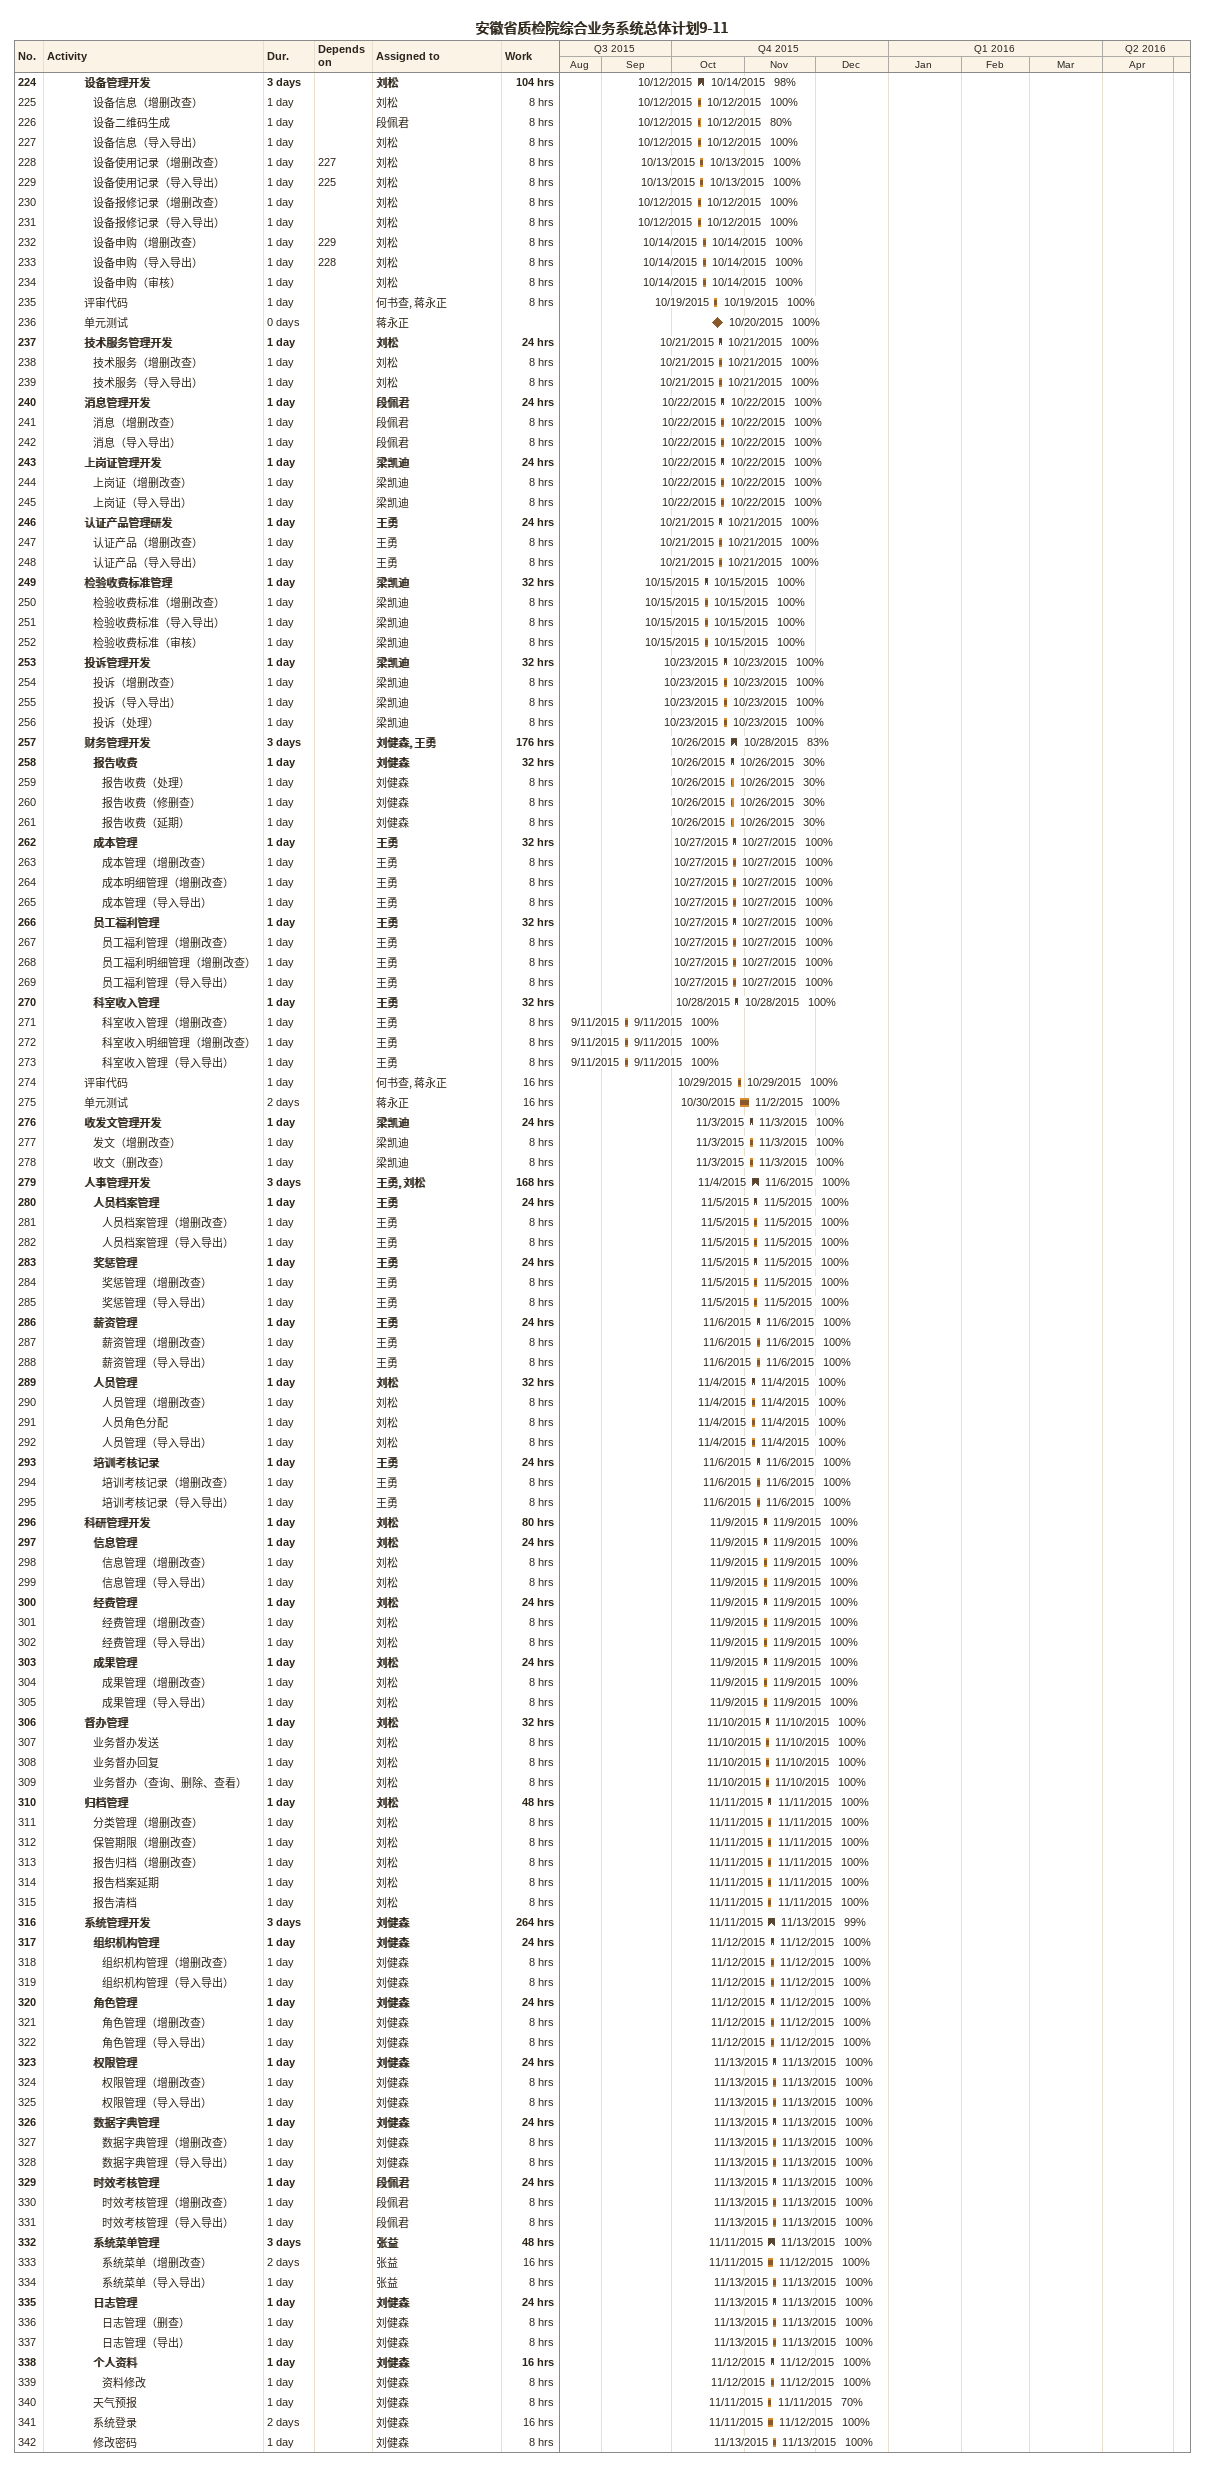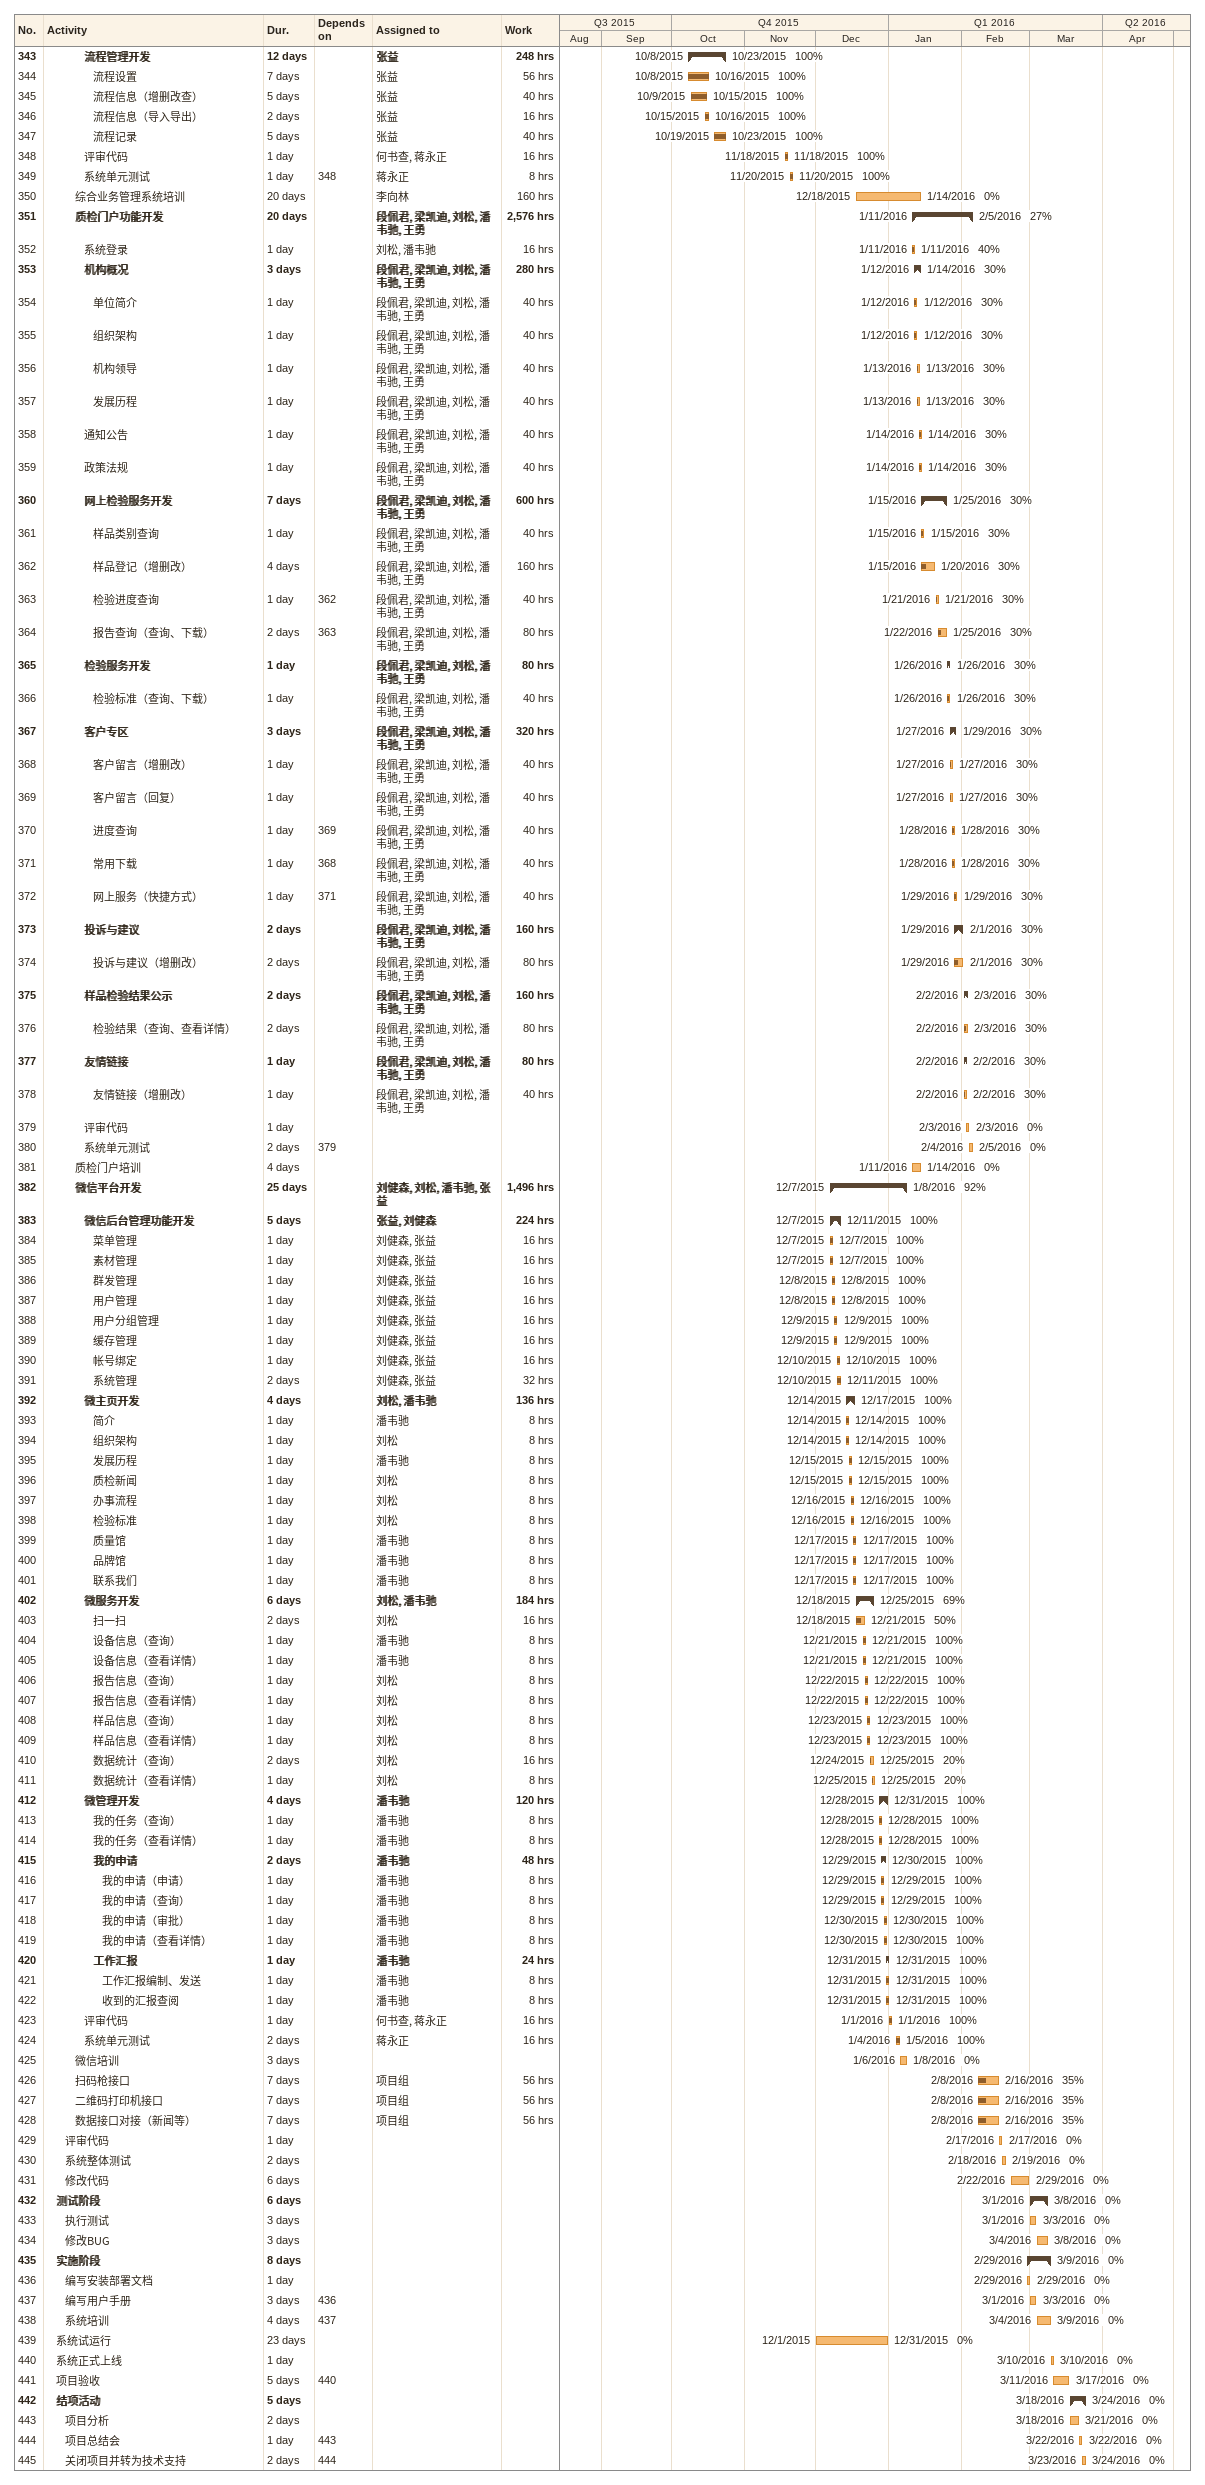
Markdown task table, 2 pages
安徽省质检院综合业务系统总体计划9-11

| ID | Level | Task | Duration | Start | Finish | Predecessors | Resources | % complete | Work (h) |
|---|---|---|---|---|---|---|---|---|---|
| 224 | 5 | **设备管理开发** | 3d | 2015-10-12 | 2015-10-14 |  | 刘松 | 98 | 104 |
| 225 | 6 | 设备信息（增删改查） | 1d | 2015-10-12 | 2015-10-12 |  | 刘松 | 100 | 8 |
| 226 | 6 | 设备二维码生成 | 1d | 2015-10-12 | 2015-10-12 |  | 段佩君 | 80 | 8 |
| 227 | 6 | 设备信息（导入导出） | 1d | 2015-10-12 | 2015-10-12 |  | 刘松 | 100 | 8 |
| 228 | 6 | 设备使用记录（增删改查） | 1d | 2015-10-13 | 2015-10-13 | 227 | 刘松 | 100 | 8 |
| 229 | 6 | 设备使用记录（导入导出） | 1d | 2015-10-13 | 2015-10-13 | 225 | 刘松 | 100 | 8 |
| 230 | 6 | 设备报修记录（增删改查） | 1d | 2015-10-12 | 2015-10-12 |  | 刘松 | 100 | 8 |
| 231 | 6 | 设备报修记录（导入导出） | 1d | 2015-10-12 | 2015-10-12 |  | 刘松 | 100 | 8 |
| 232 | 6 | 设备申购（增删改查） | 1d | 2015-10-14 | 2015-10-14 | 229 | 刘松 | 100 | 8 |
| 233 | 6 | 设备申购（导入导出） | 1d | 2015-10-14 | 2015-10-14 | 228 | 刘松 | 100 | 8 |
| 234 | 6 | 设备申购（审核） | 1d | 2015-10-14 | 2015-10-14 |  | 刘松 | 100 | 8 |
| 235 | 5 | 评审代码 | 1d | 2015-10-19 | 2015-10-19 |  | 何书查, 蒋永正 | 100 | 8 |
| 236 | 5 | 单元测试 | 0d | 2015-10-20 | 2015-10-20 |  | 蒋永正 | 100 |  |
| 237 | 5 | **技术服务管理开发** | 1d | 2015-10-21 | 2015-10-21 |  | 刘松 | 100 | 24 |
| 238 | 6 | 技术服务（增删改查） | 1d | 2015-10-21 | 2015-10-21 |  | 刘松 | 100 | 8 |
| 239 | 6 | 技术服务（导入导出） | 1d | 2015-10-21 | 2015-10-21 |  | 刘松 | 100 | 8 |
| 240 | 5 | **消息管理开发** | 1d | 2015-10-22 | 2015-10-22 |  | 段佩君 | 100 | 24 |
| 241 | 6 | 消息（增删改查） | 1d | 2015-10-22 | 2015-10-22 |  | 段佩君 | 100 | 8 |
| 242 | 6 | 消息（导入导出） | 1d | 2015-10-22 | 2015-10-22 |  | 段佩君 | 100 | 8 |
| 243 | 5 | **上岗证管理开发** | 1d | 2015-10-22 | 2015-10-22 |  | 梁凯迪 | 100 | 24 |
| 244 | 6 | 上岗证（增删改查） | 1d | 2015-10-22 | 2015-10-22 |  | 梁凯迪 | 100 | 8 |
| 245 | 6 | 上岗证（导入导出） | 1d | 2015-10-22 | 2015-10-22 |  | 梁凯迪 | 100 | 8 |
| 246 | 5 | **认证产品管理研发** | 1d | 2015-10-21 | 2015-10-21 |  | 王勇 | 100 | 24 |
| 247 | 6 | 认证产品（增删改查） | 1d | 2015-10-21 | 2015-10-21 |  | 王勇 | 100 | 8 |
| 248 | 6 | 认证产品（导入导出） | 1d | 2015-10-21 | 2015-10-21 |  | 王勇 | 100 | 8 |
| 249 | 5 | **检验收费标准管理** | 1d | 2015-10-15 | 2015-10-15 |  | 梁凯迪 | 100 | 32 |
| 250 | 6 | 检验收费标准（增删改查） | 1d | 2015-10-15 | 2015-10-15 |  | 梁凯迪 | 100 | 8 |
| 251 | 6 | 检验收费标准（导入导出） | 1d | 2015-10-15 | 2015-10-15 |  | 梁凯迪 | 100 | 8 |
| 252 | 6 | 检验收费标准（审核） | 1d | 2015-10-15 | 2015-10-15 |  | 梁凯迪 | 100 | 8 |
| 253 | 5 | **投诉管理开发** | 1d | 2015-10-23 | 2015-10-23 |  | 梁凯迪 | 100 | 32 |
| 254 | 6 | 投诉（增删改查） | 1d | 2015-10-23 | 2015-10-23 |  | 梁凯迪 | 100 | 8 |
| 255 | 6 | 投诉（导入导出） | 1d | 2015-10-23 | 2015-10-23 |  | 梁凯迪 | 100 | 8 |
| 256 | 6 | 投诉（处理） | 1d | 2015-10-23 | 2015-10-23 |  | 梁凯迪 | 100 | 8 |
| 257 | 5 | **财务管理开发** | 3d | 2015-10-26 | 2015-10-28 |  | 刘健森, 王勇 | 83 | 176 |
| 258 | 6 | **报告收费** | 1d | 2015-10-26 | 2015-10-26 |  | 刘健森 | 30 | 32 |
| 259 | 7 | 报告收费（处理） | 1d | 2015-10-26 | 2015-10-26 |  | 刘健森 | 30 | 8 |
| 260 | 7 | 报告收费（修删查） | 1d | 2015-10-26 | 2015-10-26 |  | 刘健森 | 30 | 8 |
| 261 | 7 | 报告收费（延期） | 1d | 2015-10-26 | 2015-10-26 |  | 刘健森 | 30 | 8 |
| 262 | 6 | **成本管理** | 1d | 2015-10-27 | 2015-10-27 |  | 王勇 | 100 | 32 |
| 263 | 7 | 成本管理（增删改查） | 1d | 2015-10-27 | 2015-10-27 |  | 王勇 | 100 | 8 |
| 264 | 7 | 成本明细管理（增删改查） | 1d | 2015-10-27 | 2015-10-27 |  | 王勇 | 100 | 8 |
| 265 | 7 | 成本管理（导入导出） | 1d | 2015-10-27 | 2015-10-27 |  | 王勇 | 100 | 8 |
| 266 | 6 | **员工福利管理** | 1d | 2015-10-27 | 2015-10-27 |  | 王勇 | 100 | 32 |
| 267 | 7 | 员工福利管理（增删改查） | 1d | 2015-10-27 | 2015-10-27 |  | 王勇 | 100 | 8 |
| 268 | 7 | 员工福利明细管理（增删改查） | 1d | 2015-10-27 | 2015-10-27 |  | 王勇 | 100 | 8 |
| 269 | 7 | 员工福利管理（导入导出） | 1d | 2015-10-27 | 2015-10-27 |  | 王勇 | 100 | 8 |
| 270 | 6 | **科室收入管理** | 1d | 2015-10-28 | 2015-10-28 |  | 王勇 | 100 | 32 |
| 271 | 7 | 科室收入管理（增删改查） | 1d | 2015-09-11 | 2015-09-11 |  | 王勇 | 100 | 8 |
| 272 | 7 | 科室收入明细管理（增删改查） | 1d | 2015-09-11 | 2015-09-11 |  | 王勇 | 100 | 8 |
| 273 | 7 | 科室收入管理（导入导出） | 1d | 2015-09-11 | 2015-09-11 |  | 王勇 | 100 | 8 |
| 274 | 5 | 评审代码 | 1d | 2015-10-29 | 2015-10-29 |  | 何书查, 蒋永正 | 100 | 16 |
| 275 | 5 | 单元测试 | 2d | 2015-10-30 | 2015-11-02 |  | 蒋永正 | 100 | 16 |
| 276 | 5 | **收发文管理开发** | 1d | 2015-11-03 | 2015-11-03 |  | 梁凯迪 | 100 | 24 |
| 277 | 6 | 发文（增删改查） | 1d | 2015-11-03 | 2015-11-03 |  | 梁凯迪 | 100 | 8 |
| 278 | 6 | 收文（删改查） | 1d | 2015-11-03 | 2015-11-03 |  | 梁凯迪 | 100 | 8 |
| 279 | 5 | **人事管理开发** | 3d | 2015-11-04 | 2015-11-06 |  | 王勇, 刘松 | 100 | 168 |
| 280 | 6 | **人员档案管理** | 1d | 2015-11-05 | 2015-11-05 |  | 王勇 | 100 | 24 |
| 281 | 7 | 人员档案管理（增删改查） | 1d | 2015-11-05 | 2015-11-05 |  | 王勇 | 100 | 8 |
| 282 | 7 | 人员档案管理（导入导出） | 1d | 2015-11-05 | 2015-11-05 |  | 王勇 | 100 | 8 |
| 283 | 6 | **奖惩管理** | 1d | 2015-11-05 | 2015-11-05 |  | 王勇 | 100 | 24 |
| 284 | 7 | 奖惩管理（增删改查） | 1d | 2015-11-05 | 2015-11-05 |  | 王勇 | 100 | 8 |
| 285 | 7 | 奖惩管理（导入导出） | 1d | 2015-11-05 | 2015-11-05 |  | 王勇 | 100 | 8 |
| 286 | 6 | **薪资管理** | 1d | 2015-11-06 | 2015-11-06 |  | 王勇 | 100 | 24 |
| 287 | 7 | 薪资管理（增删改查） | 1d | 2015-11-06 | 2015-11-06 |  | 王勇 | 100 | 8 |
| 288 | 7 | 薪资管理（导入导出） | 1d | 2015-11-06 | 2015-11-06 |  | 王勇 | 100 | 8 |
| 289 | 6 | **人员管理** | 1d | 2015-11-04 | 2015-11-04 |  | 刘松 | 100 | 32 |
| 290 | 7 | 人员管理（增删改查） | 1d | 2015-11-04 | 2015-11-04 |  | 刘松 | 100 | 8 |
| 291 | 7 | 人员角色分配 | 1d | 2015-11-04 | 2015-11-04 |  | 刘松 | 100 | 8 |
| 292 | 7 | 人员管理（导入导出） | 1d | 2015-11-04 | 2015-11-04 |  | 刘松 | 100 | 8 |
| 293 | 6 | **培训考核记录** | 1d | 2015-11-06 | 2015-11-06 |  | 王勇 | 100 | 24 |
| 294 | 7 | 培训考核记录（增删改查） | 1d | 2015-11-06 | 2015-11-06 |  | 王勇 | 100 | 8 |
| 295 | 7 | 培训考核记录（导入导出） | 1d | 2015-11-06 | 2015-11-06 |  | 王勇 | 100 | 8 |
| 296 | 5 | **科研管理开发** | 1d | 2015-11-09 | 2015-11-09 |  | 刘松 | 100 | 80 |
| 297 | 6 | **信息管理** | 1d | 2015-11-09 | 2015-11-09 |  | 刘松 | 100 | 24 |
| 298 | 7 | 信息管理（增删改查） | 1d | 2015-11-09 | 2015-11-09 |  | 刘松 | 100 | 8 |
| 299 | 7 | 信息管理（导入导出） | 1d | 2015-11-09 | 2015-11-09 |  | 刘松 | 100 | 8 |
| 300 | 6 | **经费管理** | 1d | 2015-11-09 | 2015-11-09 |  | 刘松 | 100 | 24 |
| 301 | 7 | 经费管理（增删改查） | 1d | 2015-11-09 | 2015-11-09 |  | 刘松 | 100 | 8 |
| 302 | 7 | 经费管理（导入导出） | 1d | 2015-11-09 | 2015-11-09 |  | 刘松 | 100 | 8 |
| 303 | 6 | **成果管理** | 1d | 2015-11-09 | 2015-11-09 |  | 刘松 | 100 | 24 |
| 304 | 7 | 成果管理（增删改查） | 1d | 2015-11-09 | 2015-11-09 |  | 刘松 | 100 | 8 |
| 305 | 7 | 成果管理（导入导出） | 1d | 2015-11-09 | 2015-11-09 |  | 刘松 | 100 | 8 |
| 306 | 5 | **督办管理** | 1d | 2015-11-10 | 2015-11-10 |  | 刘松 | 100 | 32 |
| 307 | 6 | 业务督办发送 | 1d | 2015-11-10 | 2015-11-10 |  | 刘松 | 100 | 8 |
| 308 | 6 | 业务督办回复 | 1d | 2015-11-10 | 2015-11-10 |  | 刘松 | 100 | 8 |
| 309 | 6 | 业务督办（查询、删除、查看） | 1d | 2015-11-10 | 2015-11-10 |  | 刘松 | 100 | 8 |
| 310 | 5 | **归档管理** | 1d | 2015-11-11 | 2015-11-11 |  | 刘松 | 100 | 48 |
| 311 | 6 | 分类管理（增删改查） | 1d | 2015-11-11 | 2015-11-11 |  | 刘松 | 100 | 8 |
| 312 | 6 | 保管期限（增删改查） | 1d | 2015-11-11 | 2015-11-11 |  | 刘松 | 100 | 8 |
| 313 | 6 | 报告归档（增删改查） | 1d | 2015-11-11 | 2015-11-11 |  | 刘松 | 100 | 8 |
| 314 | 6 | 报告档案延期 | 1d | 2015-11-11 | 2015-11-11 |  | 刘松 | 100 | 8 |
| 315 | 6 | 报告清档 | 1d | 2015-11-11 | 2015-11-11 |  | 刘松 | 100 | 8 |
| 316 | 5 | **系统管理开发** | 3d | 2015-11-11 | 2015-11-13 |  | 刘健森 | 99 | 264 |
| 317 | 6 | **组织机构管理** | 1d | 2015-11-12 | 2015-11-12 |  | 刘健森 | 100 | 24 |
| 318 | 7 | 组织机构管理（增删改查） | 1d | 2015-11-12 | 2015-11-12 |  | 刘健森 | 100 | 8 |
| 319 | 7 | 组织机构管理（导入导出） | 1d | 2015-11-12 | 2015-11-12 |  | 刘健森 | 100 | 8 |
| 320 | 6 | **角色管理** | 1d | 2015-11-12 | 2015-11-12 |  | 刘健森 | 100 | 24 |
| 321 | 7 | 角色管理（增删改查） | 1d | 2015-11-12 | 2015-11-12 |  | 刘健森 | 100 | 8 |
| 322 | 7 | 角色管理（导入导出） | 1d | 2015-11-12 | 2015-11-12 |  | 刘健森 | 100 | 8 |
| 323 | 6 | **权限管理** | 1d | 2015-11-13 | 2015-11-13 |  | 刘健森 | 100 | 24 |
| 324 | 7 | 权限管理（增删改查） | 1d | 2015-11-13 | 2015-11-13 |  | 刘健森 | 100 | 8 |
| 325 | 7 | 权限管理（导入导出） | 1d | 2015-11-13 | 2015-11-13 |  | 刘健森 | 100 | 8 |
| 326 | 6 | **数据字典管理** | 1d | 2015-11-13 | 2015-11-13 |  | 刘健森 | 100 | 24 |
| 327 | 7 | 数据字典管理（增删改查） | 1d | 2015-11-13 | 2015-11-13 |  | 刘健森 | 100 | 8 |
| 328 | 7 | 数据字典管理（导入导出） | 1d | 2015-11-13 | 2015-11-13 |  | 刘健森 | 100 | 8 |
| 329 | 6 | **时效考核管理** | 1d | 2015-11-13 | 2015-11-13 |  | 段佩君 | 100 | 24 |
| 330 | 7 | 时效考核管理（增删改查） | 1d | 2015-11-13 | 2015-11-13 |  | 段佩君 | 100 | 8 |
| 331 | 7 | 时效考核管理（导入导出） | 1d | 2015-11-13 | 2015-11-13 |  | 段佩君 | 100 | 8 |
| 332 | 6 | **系统菜单管理** | 3d | 2015-11-11 | 2015-11-13 |  | 张益 | 100 | 48 |
| 333 | 7 | 系统菜单（增删改查） | 2d | 2015-11-11 | 2015-11-12 |  | 张益 | 100 | 16 |
| 334 | 7 | 系统菜单（导入导出） | 1d | 2015-11-13 | 2015-11-13 |  | 张益 | 100 | 8 |
| 335 | 6 | **日志管理** | 1d | 2015-11-13 | 2015-11-13 |  | 刘健森 | 100 | 24 |
| 336 | 7 | 日志管理（删查） | 1d | 2015-11-13 | 2015-11-13 |  | 刘健森 | 100 | 8 |
| 337 | 7 | 日志管理（导出） | 1d | 2015-11-13 | 2015-11-13 |  | 刘健森 | 100 | 8 |
| 338 | 6 | **个人资料** | 1d | 2015-11-12 | 2015-11-12 |  | 刘健森 | 100 | 16 |
| 339 | 7 | 资料修改 | 1d | 2015-11-12 | 2015-11-12 |  | 刘健森 | 100 | 8 |
| 340 | 6 | 天气预报 | 1d | 2015-11-11 | 2015-11-11 |  | 刘健森 | 70 | 8 |
| 341 | 6 | 系统登录 | 2d | 2015-11-11 | 2015-11-12 |  | 刘健森 | 100 | 16 |
| 342 | 6 | 修改密码 | 1d | 2015-11-13 | 2015-11-13 |  | 刘健森 | 100 | 8 |
| 343 | 5 | **流程管理开发** | 12d | 2015-10-08 | 2015-10-23 |  | 张益 | 100 | 248 |
| 344 | 6 | 流程设置 | 7d | 2015-10-08 | 2015-10-16 |  | 张益 | 100 | 56 |
| 345 | 6 | 流程信息（增删改查） | 5d | 2015-10-09 | 2015-10-15 |  | 张益 | 100 | 40 |
| 346 | 6 | 流程信息（导入导出） | 2d | 2015-10-15 | 2015-10-16 |  | 张益 | 100 | 16 |
| 347 | 6 | 流程记录 | 5d | 2015-10-19 | 2015-10-23 |  | 张益 | 100 | 40 |
| 348 | 5 | 评审代码 | 1d | 2015-11-18 | 2015-11-18 |  | 何书查, 蒋永正 | 100 | 16 |
| 349 | 5 | 系统单元测试 | 1d | 2015-11-20 | 2015-11-20 | 348 | 蒋永正 | 100 | 8 |
| 350 | 4 | 综合业务管理系统培训 | 20d | 2015-12-18 | 2016-01-14 |  | 李向林 | 0 | 160 |
| 351 | 4 | **质检门户功能开发** | 20d | 2016-01-11 | 2016-02-05 |  | 段佩君, 梁凯迪, 刘松, 潘韦驰, 王勇 | 27 | 2576 |
| 352 | 5 | 系统登录 | 1d | 2016-01-11 | 2016-01-11 |  | 刘松, 潘韦驰 | 40 | 16 |
| 353 | 5 | **机构概况** | 3d | 2016-01-12 | 2016-01-14 |  | 段佩君, 梁凯迪, 刘松, 潘韦驰, 王勇 | 30 | 280 |
| 354 | 6 | 单位简介 | 1d | 2016-01-12 | 2016-01-12 |  | 段佩君, 梁凯迪, 刘松, 潘韦驰, 王勇 | 30 | 40 |
| 355 | 6 | 组织架构 | 1d | 2016-01-12 | 2016-01-12 |  | 段佩君, 梁凯迪, 刘松, 潘韦驰, 王勇 | 30 | 40 |
| 356 | 6 | 机构领导 | 1d | 2016-01-13 | 2016-01-13 |  | 段佩君, 梁凯迪, 刘松, 潘韦驰, 王勇 | 30 | 40 |
| 357 | 6 | 发展历程 | 1d | 2016-01-13 | 2016-01-13 |  | 段佩君, 梁凯迪, 刘松, 潘韦驰, 王勇 | 30 | 40 |
| 358 | 5 | 通知公告 | 1d | 2016-01-14 | 2016-01-14 |  | 段佩君, 梁凯迪, 刘松, 潘韦驰, 王勇 | 30 | 40 |
| 359 | 5 | 政策法规 | 1d | 2016-01-14 | 2016-01-14 |  | 段佩君, 梁凯迪, 刘松, 潘韦驰, 王勇 | 30 | 40 |
| 360 | 5 | **网上检验服务开发** | 7d | 2016-01-15 | 2016-01-25 |  | 段佩君, 梁凯迪, 刘松, 潘韦驰, 王勇 | 30 | 600 |
| 361 | 6 | 样品类别查询 | 1d | 2016-01-15 | 2016-01-15 |  | 段佩君, 梁凯迪, 刘松, 潘韦驰, 王勇 | 30 | 40 |
| 362 | 6 | 样品登记（增删改） | 4d | 2016-01-15 | 2016-01-20 |  | 段佩君, 梁凯迪, 刘松, 潘韦驰, 王勇 | 30 | 160 |
| 363 | 6 | 检验进度查询 | 1d | 2016-01-21 | 2016-01-21 | 362 | 段佩君, 梁凯迪, 刘松, 潘韦驰, 王勇 | 30 | 40 |
| 364 | 6 | 报告查询（查询、下载） | 2d | 2016-01-22 | 2016-01-25 | 363 | 段佩君, 梁凯迪, 刘松, 潘韦驰, 王勇 | 30 | 80 |
| 365 | 5 | **检验服务开发** | 1d | 2016-01-26 | 2016-01-26 |  | 段佩君, 梁凯迪, 刘松, 潘韦驰, 王勇 | 30 | 80 |
| 366 | 6 | 检验标准（查询、下载） | 1d | 2016-01-26 | 2016-01-26 |  | 段佩君, 梁凯迪, 刘松, 潘韦驰, 王勇 | 30 | 40 |
| 367 | 5 | **客户专区** | 3d | 2016-01-27 | 2016-01-29 |  | 段佩君, 梁凯迪, 刘松, 潘韦驰, 王勇 | 30 | 320 |
| 368 | 6 | 客户留言（增删改） | 1d | 2016-01-27 | 2016-01-27 |  | 段佩君, 梁凯迪, 刘松, 潘韦驰, 王勇 | 30 | 40 |
| 369 | 6 | 客户留言（回复） | 1d | 2016-01-27 | 2016-01-27 |  | 段佩君, 梁凯迪, 刘松, 潘韦驰, 王勇 | 30 | 40 |
| 370 | 6 | 进度查询 | 1d | 2016-01-28 | 2016-01-28 | 369 | 段佩君, 梁凯迪, 刘松, 潘韦驰, 王勇 | 30 | 40 |
| 371 | 6 | 常用下载 | 1d | 2016-01-28 | 2016-01-28 | 368 | 段佩君, 梁凯迪, 刘松, 潘韦驰, 王勇 | 30 | 40 |
| 372 | 6 | 网上服务（快捷方式） | 1d | 2016-01-29 | 2016-01-29 | 371 | 段佩君, 梁凯迪, 刘松, 潘韦驰, 王勇 | 30 | 40 |
| 373 | 5 | **投诉与建议** | 2d | 2016-01-29 | 2016-02-01 |  | 段佩君, 梁凯迪, 刘松, 潘韦驰, 王勇 | 30 | 160 |
| 374 | 6 | 投诉与建议（增删改） | 2d | 2016-01-29 | 2016-02-01 |  | 段佩君, 梁凯迪, 刘松, 潘韦驰, 王勇 | 30 | 80 |
| 375 | 5 | **样品检验结果公示** | 2d | 2016-02-02 | 2016-02-03 |  | 段佩君, 梁凯迪, 刘松, 潘韦驰, 王勇 | 30 | 160 |
| 376 | 6 | 检验结果（查询、查看详情） | 2d | 2016-02-02 | 2016-02-03 |  | 段佩君, 梁凯迪, 刘松, 潘韦驰, 王勇 | 30 | 80 |
| 377 | 5 | **友情链接** | 1d | 2016-02-02 | 2016-02-02 |  | 段佩君, 梁凯迪, 刘松, 潘韦驰, 王勇 | 30 | 80 |
| 378 | 6 | 友情链接（增删改） | 1d | 2016-02-02 | 2016-02-02 |  | 段佩君, 梁凯迪, 刘松, 潘韦驰, 王勇 | 30 | 40 |
| 379 | 5 | 评审代码 | 1d | 2016-02-03 | 2016-02-03 |  |  | 0 |  |
| 380 | 5 | 系统单元测试 | 2d | 2016-02-04 | 2016-02-05 | 379 |  | 0 |  |
| 381 | 4 | 质检门户培训 | 4d | 2016-01-11 | 2016-01-14 |  |  | 0 |  |
| 382 | 4 | **微信平台开发** | 25d | 2015-12-07 | 2016-01-08 |  | 刘健森, 刘松, 潘韦驰, 张益 | 92 | 1496 |
| 383 | 5 | **微信后台管理功能开发** | 5d | 2015-12-07 | 2015-12-11 |  | 张益, 刘健森 | 100 | 224 |
| 384 | 6 | 菜单管理 | 1d | 2015-12-07 | 2015-12-07 |  | 刘健森, 张益 | 100 | 16 |
| 385 | 6 | 素材管理 | 1d | 2015-12-07 | 2015-12-07 |  | 刘健森, 张益 | 100 | 16 |
| 386 | 6 | 群发管理 | 1d | 2015-12-08 | 2015-12-08 |  | 刘健森, 张益 | 100 | 16 |
| 387 | 6 | 用户管理 | 1d | 2015-12-08 | 2015-12-08 |  | 刘健森, 张益 | 100 | 16 |
| 388 | 6 | 用户分组管理 | 1d | 2015-12-09 | 2015-12-09 |  | 刘健森, 张益 | 100 | 16 |
| 389 | 6 | 缓存管理 | 1d | 2015-12-09 | 2015-12-09 |  | 刘健森, 张益 | 100 | 16 |
| 390 | 6 | 帐号绑定 | 1d | 2015-12-10 | 2015-12-10 |  | 刘健森, 张益 | 100 | 16 |
| 391 | 6 | 系统管理 | 2d | 2015-12-10 | 2015-12-11 |  | 刘健森, 张益 | 100 | 32 |
| 392 | 5 | **微主页开发** | 4d | 2015-12-14 | 2015-12-17 |  | 刘松, 潘韦驰 | 100 | 136 |
| 393 | 6 | 简介 | 1d | 2015-12-14 | 2015-12-14 |  | 潘韦驰 | 100 | 8 |
| 394 | 6 | 组织架构 | 1d | 2015-12-14 | 2015-12-14 |  | 刘松 | 100 | 8 |
| 395 | 6 | 发展历程 | 1d | 2015-12-15 | 2015-12-15 |  | 潘韦驰 | 100 | 8 |
| 396 | 6 | 质检新闻 | 1d | 2015-12-15 | 2015-12-15 |  | 刘松 | 100 | 8 |
| 397 | 6 | 办事流程 | 1d | 2015-12-16 | 2015-12-16 |  | 刘松 | 100 | 8 |
| 398 | 6 | 检验标准 | 1d | 2015-12-16 | 2015-12-16 |  | 刘松 | 100 | 8 |
| 399 | 6 | 质量馆 | 1d | 2015-12-17 | 2015-12-17 |  | 潘韦驰 | 100 | 8 |
| 400 | 6 | 品牌馆 | 1d | 2015-12-17 | 2015-12-17 |  | 潘韦驰 | 100 | 8 |
| 401 | 6 | 联系我们 | 1d | 2015-12-17 | 2015-12-17 |  | 潘韦驰 | 100 | 8 |
| 402 | 5 | **微服务开发** | 6d | 2015-12-18 | 2015-12-25 |  | 刘松, 潘韦驰 | 69 | 184 |
| 403 | 6 | 扫一扫 | 2d | 2015-12-18 | 2015-12-21 |  | 刘松 | 50 | 16 |
| 404 | 6 | 设备信息（查询） | 1d | 2015-12-21 | 2015-12-21 |  | 潘韦驰 | 100 | 8 |
| 405 | 6 | 设备信息（查看详情） | 1d | 2015-12-21 | 2015-12-21 |  | 潘韦驰 | 100 | 8 |
| 406 | 6 | 报告信息（查询） | 1d | 2015-12-22 | 2015-12-22 |  | 刘松 | 100 | 8 |
| 407 | 6 | 报告信息（查看详情） | 1d | 2015-12-22 | 2015-12-22 |  | 刘松 | 100 | 8 |
| 408 | 6 | 样品信息（查询） | 1d | 2015-12-23 | 2015-12-23 |  | 刘松 | 100 | 8 |
| 409 | 6 | 样品信息（查看详情） | 1d | 2015-12-23 | 2015-12-23 |  | 刘松 | 100 | 8 |
| 410 | 6 | 数据统计（查询） | 2d | 2015-12-24 | 2015-12-25 |  | 刘松 | 20 | 16 |
| 411 | 6 | 数据统计（查看详情） | 1d | 2015-12-25 | 2015-12-25 |  | 刘松 | 20 | 8 |
| 412 | 5 | **微管理开发** | 4d | 2015-12-28 | 2015-12-31 |  | 潘韦驰 | 100 | 120 |
| 413 | 6 | 我的任务（查询） | 1d | 2015-12-28 | 2015-12-28 |  | 潘韦驰 | 100 | 8 |
| 414 | 6 | 我的任务（查看详情） | 1d | 2015-12-28 | 2015-12-28 |  | 潘韦驰 | 100 | 8 |
| 415 | 6 | **我的申请** | 2d | 2015-12-29 | 2015-12-30 |  | 潘韦驰 | 100 | 48 |
| 416 | 7 | 我的申请（申请） | 1d | 2015-12-29 | 2015-12-29 |  | 潘韦驰 | 100 | 8 |
| 417 | 7 | 我的申请（查询） | 1d | 2015-12-29 | 2015-12-29 |  | 潘韦驰 | 100 | 8 |
| 418 | 7 | 我的申请（审批） | 1d | 2015-12-30 | 2015-12-30 |  | 潘韦驰 | 100 | 8 |
| 419 | 7 | 我的申请（查看详情） | 1d | 2015-12-30 | 2015-12-30 |  | 潘韦驰 | 100 | 8 |
| 420 | 6 | **工作汇报** | 1d | 2015-12-31 | 2015-12-31 |  | 潘韦驰 | 100 | 24 |
| 421 | 7 | 工作汇报编制、发送 | 1d | 2015-12-31 | 2015-12-31 |  | 潘韦驰 | 100 | 8 |
| 422 | 7 | 收到的汇报查阅 | 1d | 2015-12-31 | 2015-12-31 |  | 潘韦驰 | 100 | 8 |
| 423 | 5 | 评审代码 | 1d | 2016-01-01 | 2016-01-01 |  | 何书查, 蒋永正 | 100 | 16 |
| 424 | 5 | 系统单元测试 | 2d | 2016-01-04 | 2016-01-05 |  | 蒋永正 | 100 | 16 |
| 425 | 4 | 微信培训 | 3d | 2016-01-06 | 2016-01-08 |  |  | 0 |  |
| 426 | 4 | 扫码枪接口 | 7d | 2016-02-08 | 2016-02-16 |  | 项目组 | 35 | 56 |
| 427 | 4 | 二维码打印机接口 | 7d | 2016-02-08 | 2016-02-16 |  | 项目组 | 35 | 56 |
| 428 | 4 | 数据接口对接（新闻等） | 7d | 2016-02-08 | 2016-02-16 |  | 项目组 | 35 | 56 |
| 429 | 3 | 评审代码 | 1d | 2016-02-17 | 2016-02-17 |  |  | 0 |  |
| 430 | 3 | 系统整体测试 | 2d | 2016-02-18 | 2016-02-19 |  |  | 0 |  |
| 431 | 3 | 修改代码 | 6d | 2016-02-22 | 2016-02-29 |  |  | 0 |  |
| 432 | 2 | **测试阶段** | 6d | 2016-03-01 | 2016-03-08 |  |  | 0 |  |
| 433 | 3 | 执行测试 | 3d | 2016-03-01 | 2016-03-03 |  |  | 0 |  |
| 434 | 3 | 修改BUG | 3d | 2016-03-04 | 2016-03-08 |  |  | 0 |  |
| 435 | 2 | **实施阶段** | 8d | 2016-02-29 | 2016-03-09 |  |  | 0 |  |
| 436 | 3 | 编写安装部署文档 | 1d | 2016-02-29 | 2016-02-29 |  |  | 0 |  |
| 437 | 3 | 编写用户手册 | 3d | 2016-03-01 | 2016-03-03 | 436 |  | 0 |  |
| 438 | 3 | 系统培训 | 4d | 2016-03-04 | 2016-03-09 | 437 |  | 0 |  |
| 439 | 2 | 系统试运行 | 23d | 2015-12-01 | 2015-12-31 |  |  | 0 |  |
| 440 | 2 | 系统正式上线 | 1d | 2016-03-10 | 2016-03-10 |  |  | 0 |  |
| 441 | 2 | 项目验收 | 5d | 2016-03-11 | 2016-03-17 | 440 |  | 0 |  |
| 442 | 2 | **结项活动** | 5d | 2016-03-18 | 2016-03-24 |  |  | 0 |  |
| 443 | 3 | 项目分析 | 2d | 2016-03-18 | 2016-03-21 |  |  | 0 |  |
| 444 | 3 | 项目总结会 | 1d | 2016-03-22 | 2016-03-22 | 443 |  | 0 |  |
| 445 | 3 | 关闭项目并转为技术支持 | 2d | 2016-03-23 | 2016-03-24 | 444 |  | 0 |  |
